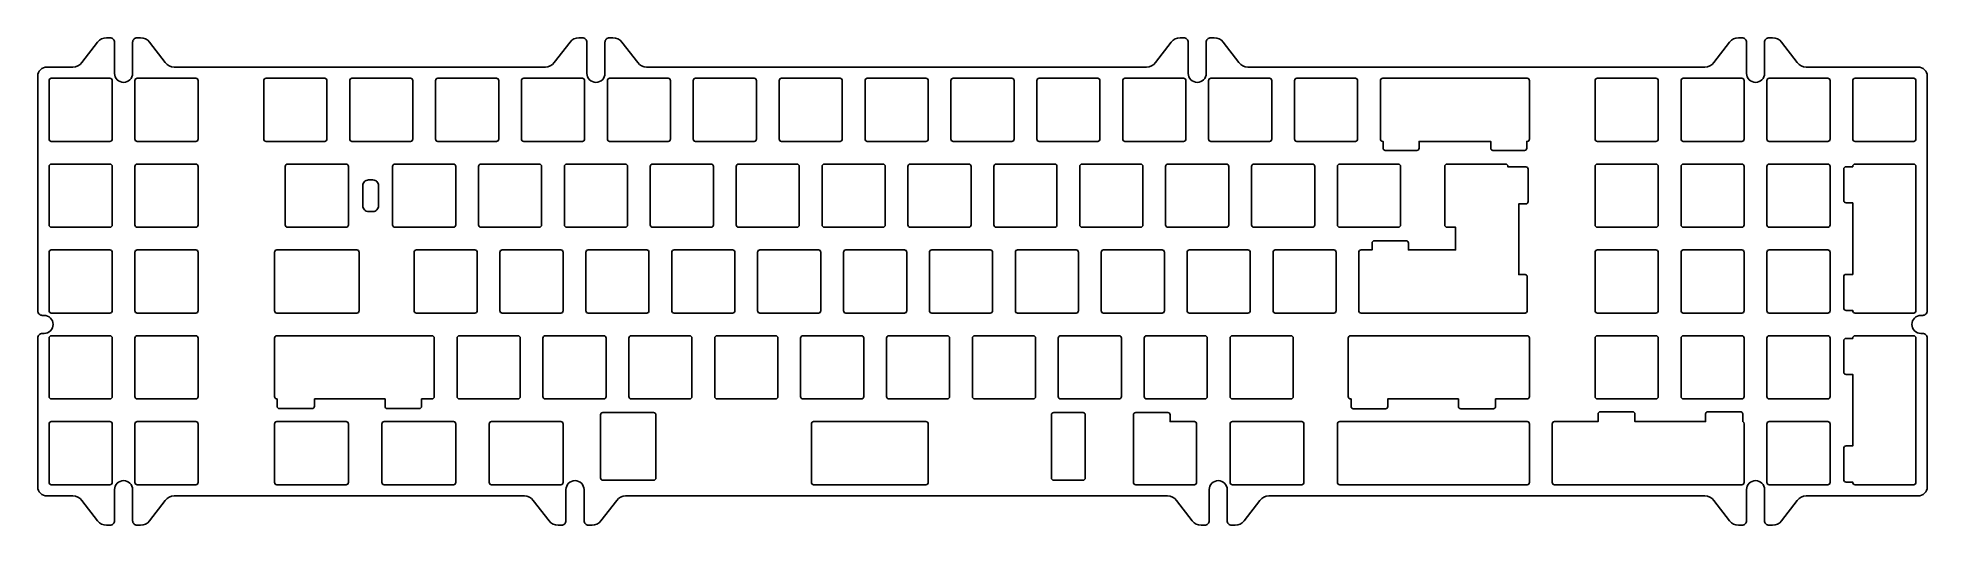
# Model space of a CAD drawing. Header units: millimetres. Extents: x 22 to 441, y 17 to 125.
import ezdxf

# ---------------------------------------------------------------- set-up
doc = ezdxf.new("R2010")
doc.units = ezdxf.units.MM

msp = doc.modelspace()

# ---------------------------------------------------------------- linework, layer by layer
at = {"color": 7, "linetype": 'Continuous', "lineweight": 25}
for points in [[(441.35, 73.09), (441.35, 116.98, 0.414214), (439.35, 118.98), (414.51, 118.98, -0.232852), (412.53, 119.96), (409.03, 124.5, 0.232852), (407.05, 125.48), (406.28, 125.48, 0.414214), (405.28, 124.48), (405.28, 117.58, -1), (401.28, 117.58), (401.28, 124.48, 0.414214), (400.28, 125.48), (399.51, 125.48, 0.232852), (397.53, 124.5), (394.03, 119.96, -0.232852), (392.05, 118.98), (290.68, 118.98, -0.232852), (288.7, 119.96), (285.2, 124.5, 0.232852), (283.22, 125.48), (282.45, 125.48, 0.414214), (281.45, 124.48), (281.45, 117.58, -1), (277.45, 117.58), (277.45, 124.48, 0.414214), (276.45, 125.48), (275.68, 125.48, 0.232852), (273.7, 124.5), (270.2, 119.96, -0.232852), (268.22, 118.98), (157.33, 118.98, -0.232852), (155.35, 119.96), (151.85, 124.5, 0.232852), (149.87, 125.48), (149.1, 125.48, 0.414214), (148.1, 124.48), (148.1, 117.58, -1), (144.1, 117.58), (144.1, 124.48, 0.414214), (143.1, 125.48), (142.33, 125.48, 0.232852), (140.35, 124.5), (136.85, 119.96, -0.232852), (134.87, 118.98), (52.56, 118.98, -0.232852), (50.58, 119.96), (47.08, 124.5, 0.232852), (45.1, 125.48), (44.33, 125.48, 0.414214), (43.33, 124.48), (43.33, 117.58, -1), (39.33, 117.58), (39.33, 124.48, 0.414214), (38.33, 125.48), (37.56, 125.48, 0.232852), (35.58, 124.5), (32.08, 119.96, -0.232852), (30.1, 118.98), (24.3, 118.98, 0.414214), (22.3, 116.98), (22.3, 73.09)], [(315.79, 64.38), (352.16, 64.38, 0.414214), (352.66, 64.88), (352.66, 72.42, 0.414214), (352.16, 72.92), (350.75, 72.92), (350.75, 88.61), (352.35, 88.61, 0.414214), (352.85, 89.11), (352.85, 96.33, 0.414214), (352.35, 96.83), (348.36, 96.83), (348.36, 96.93, 0.414214), (347.86, 97.43), (334.86, 97.43, 0.414214), (334.36, 96.93), (334.36, 83.93, 0.414214), (334.86, 83.43), (336.75, 83.43), (336.75, 78.38), (326.29, 78.38), (326.29, 79.91, 0.414214), (325.79, 80.41), (318.72, 80.41, 0.414214), (318.22, 79.91), (318.22, 78.38), (315.79, 78.38, 0.414214), (315.29, 77.88), (315.29, 64.88, 0.414214), (315.79, 64.38)], [(22.3, 73.09), (22.3, 64.86, 0.414214), (23.3, 63.86), (23.7, 63.86, -1), (23.7, 59.86), (23.3, 59.86, 0.414214), (22.3, 58.86), (22.3, 50.62)], [(441.35, 50.62), (441.35, 58.86, 0.414214), (440.35, 59.86), (439.95, 59.86, -1), (439.95, 63.86), (440.35, 63.86, 0.414214), (441.35, 64.86), (441.35, 73.09)], [(22.3, 50.62), (22.3, 25.78, 0.414214), (24.3, 23.78), (30.1, 23.78, -0.232852), (32.08, 22.8), (35.58, 18.26, 0.232852), (37.56, 17.28), (38.33, 17.28, 0.414214), (39.33, 18.28), (39.33, 25.18, -1), (43.33, 25.18), (43.33, 18.28, 0.414214), (44.33, 17.28), (45.1, 17.28, 0.232852), (47.08, 18.26), (50.58, 22.8, -0.232852), (52.56, 23.78), (130.22, 23.78, -0.232852), (132.2, 22.8), (135.7, 18.26, 0.232852), (137.68, 17.28), (138.45, 17.28, 0.414214), (139.45, 18.28), (139.45, 25.18, -1), (143.45, 25.18), (143.45, 18.28, 0.414214), (144.45, 17.28), (145.22, 17.28, 0.232852), (147.2, 18.26), (150.7, 22.8, -0.232852), (152.68, 23.78), (272.87, 23.78, -0.232852), (274.85, 22.8), (278.35, 18.26, 0.232852), (280.33, 17.28), (281.1, 17.28, 0.414214), (282.1, 18.28), (282.1, 25.18, -1), (286.1, 25.18), (286.1, 18.28, 0.414214), (287.1, 17.28), (287.87, 17.28, 0.232852), (289.85, 18.26), (293.35, 22.8, -0.232852), (295.33, 23.78), (392.05, 23.78, -0.232852), (394.03, 22.8), (397.53, 18.26, 0.232852), (399.51, 17.28), (400.28, 17.28, 0.414214), (401.28, 18.28), (401.28, 25.18, -1), (405.28, 25.18), (405.28, 18.28, 0.414214), (406.28, 17.28), (407.05, 17.28, 0.232852), (409.03, 18.26), (412.53, 22.8, -0.232852), (414.51, 23.78), (439.35, 23.78, 0.414214), (441.35, 25.78), (441.35, 50.62)]]:
    msp.add_lwpolyline(points, format="xyb", dxfattribs=at)
for points in [[(25.3, 116.48, 0.414214), (24.8, 115.98), (24.8, 102.98, 0.414214), (25.3, 102.48), (38.3, 102.48, 0.414214), (38.8, 102.98), (38.8, 115.98, 0.414214), (38.3, 116.48)], [(43.85, 102.98, 0.414214), (44.35, 102.48), (57.35, 102.48, 0.414214), (57.85, 102.98), (57.85, 115.98, 0.414214), (57.35, 116.48), (44.35, 116.48, 0.414214), (43.85, 115.98)], [(72.43, 102.98, 0.414214), (72.93, 102.48), (85.93, 102.48, 0.414214), (86.43, 102.98), (86.43, 115.98, 0.414214), (85.93, 116.48), (72.93, 116.48, 0.414214), (72.43, 115.98)], [(91.48, 102.98, 0.414214), (91.98, 102.48), (104.98, 102.48, 0.414214), (105.48, 102.98), (105.48, 115.98, 0.414214), (104.98, 116.48), (91.98, 116.48, 0.414214), (91.48, 115.98)], [(110.53, 102.98, 0.414214), (111.03, 102.48), (124.03, 102.48, 0.414214), (124.53, 102.98), (124.53, 115.98, 0.414214), (124.03, 116.48), (111.03, 116.48, 0.414214), (110.53, 115.98)], [(130.08, 116.48, 0.414214), (129.58, 115.98), (129.58, 102.98, 0.414214), (130.08, 102.48), (143.08, 102.48, 0.414214), (143.58, 102.98), (143.58, 115.98, 0.414214), (143.08, 116.48)], [(148.63, 102.98, 0.414214), (149.13, 102.48), (162.13, 102.48, 0.414214), (162.63, 102.98), (162.63, 115.98, 0.414214), (162.13, 116.48), (149.13, 116.48, 0.414214), (148.63, 115.98)], [(167.68, 102.98, 0.414214), (168.18, 102.48), (181.18, 102.48, 0.414214), (181.68, 102.98), (181.68, 115.98, 0.414214), (181.18, 116.48), (168.18, 116.48, 0.414214), (167.68, 115.98)], [(186.73, 102.98, 0.414214), (187.23, 102.48), (200.23, 102.48, 0.414214), (200.73, 102.98), (200.73, 115.98, 0.414214), (200.23, 116.48), (187.23, 116.48, 0.414214), (186.73, 115.98)], [(205.78, 102.98, 0.414214), (206.28, 102.48), (219.28, 102.48, 0.414214), (219.78, 102.98), (219.78, 115.98, 0.414214), (219.28, 116.48), (206.28, 116.48, 0.414214), (205.78, 115.98)], [(224.83, 102.98, 0.414214), (225.33, 102.48), (238.33, 102.48, 0.414214), (238.83, 102.98), (238.83, 115.98, 0.414214), (238.33, 116.48), (225.33, 116.48, 0.414214), (224.83, 115.98)], [(243.88, 102.98, 0.414214), (244.38, 102.48), (257.38, 102.48, 0.414214), (257.88, 102.98), (257.88, 115.98, 0.414214), (257.38, 116.48), (244.38, 116.48, 0.414214), (243.88, 115.98)], [(263.43, 116.48, 0.414214), (262.93, 115.98), (262.93, 102.98, 0.414214), (263.43, 102.48), (276.43, 102.48, 0.414214), (276.93, 102.98), (276.93, 115.98, 0.414214), (276.43, 116.48)], [(281.98, 102.98, 0.414214), (282.48, 102.48), (295.48, 102.48, 0.414214), (295.98, 102.98), (295.98, 115.98, 0.414214), (295.48, 116.48), (282.48, 116.48, 0.414214), (281.98, 115.98)], [(301.03, 102.98, 0.414214), (301.53, 102.48), (314.53, 102.48, 0.414214), (315.03, 102.98), (315.03, 115.98, 0.414214), (314.53, 116.48), (301.53, 116.48, 0.414214), (301.03, 115.98)], [(367.7, 102.98, 0.414214), (368.2, 102.48), (381.2, 102.48, 0.414214), (381.7, 102.98), (381.7, 115.98, 0.414214), (381.2, 116.48), (368.2, 116.48, 0.414214), (367.7, 115.98)], [(387.25, 116.48, 0.414214), (386.75, 115.98), (386.75, 102.98, 0.414214), (387.25, 102.48), (400.25, 102.48, 0.414214), (400.75, 102.98), (400.75, 115.98, 0.414214), (400.25, 116.48)], [(405.8, 102.98, 0.414214), (406.3, 102.48), (419.3, 102.48, 0.414214), (419.8, 102.98), (419.8, 115.98, 0.414214), (419.3, 116.48), (406.3, 116.48, 0.414214), (405.8, 115.98)], [(424.85, 102.98, 0.414214), (425.35, 102.48), (438.35, 102.48, 0.414214), (438.85, 102.98), (438.85, 115.98, 0.414214), (438.35, 116.48), (425.35, 116.48, 0.414214), (424.85, 115.98)], [(24.8, 83.93, 0.414214), (25.3, 83.43), (38.3, 83.43, 0.414214), (38.8, 83.93), (38.8, 96.93, 0.414214), (38.3, 97.43), (25.3, 97.43, 0.414214), (24.8, 96.93)], [(43.85, 83.93, 0.414214), (44.35, 83.43), (57.35, 83.43, 0.414214), (57.85, 83.93), (57.85, 96.93, 0.414214), (57.35, 97.43), (44.35, 97.43, 0.414214), (43.85, 96.93)], [(77.19, 83.93, 0.414214), (77.69, 83.43), (90.69, 83.43, 0.414214), (91.19, 83.93), (91.19, 96.93, 0.414214), (90.69, 97.43), (77.69, 97.43, 0.414214), (77.19, 96.93)], [(101, 83.93, 0.414214), (101.5, 83.43), (114.5, 83.43, 0.414214), (115, 83.93), (115, 96.93, 0.414214), (114.5, 97.43), (101.5, 97.43, 0.414214), (101, 96.93)], [(120.05, 83.93, 0.414214), (120.55, 83.43), (133.55, 83.43, 0.414214), (134.05, 83.93), (134.05, 96.93, 0.414214), (133.55, 97.43), (120.55, 97.43, 0.414214), (120.05, 96.93)], [(139.1, 83.93, 0.414214), (139.6, 83.43), (152.6, 83.43, 0.414214), (153.1, 83.93), (153.1, 96.93, 0.414214), (152.6, 97.43), (139.6, 97.43, 0.414214), (139.1, 96.93)], [(158.15, 83.93, 0.414214), (158.65, 83.43), (171.65, 83.43, 0.414214), (172.15, 83.93), (172.15, 96.93, 0.414214), (171.65, 97.43), (158.65, 97.43, 0.414214), (158.15, 96.93)], [(177.2, 83.93, 0.414214), (177.7, 83.43), (190.7, 83.43, 0.414214), (191.2, 83.93), (191.2, 96.93, 0.414214), (190.7, 97.43), (177.7, 97.43, 0.414214), (177.2, 96.93)], [(196.25, 83.93, 0.414214), (196.75, 83.43), (209.75, 83.43, 0.414214), (210.25, 83.93), (210.25, 96.93, 0.414214), (209.75, 97.43), (196.75, 97.43, 0.414214), (196.25, 96.93)], [(215.3, 83.93, 0.414214), (215.8, 83.43), (228.8, 83.43, 0.414214), (229.3, 83.93), (229.3, 96.93, 0.414214), (228.8, 97.43), (215.8, 97.43, 0.414214), (215.3, 96.93)], [(234.35, 83.93, 0.414214), (234.85, 83.43), (247.85, 83.43, 0.414214), (248.35, 83.93), (248.35, 96.93, 0.414214), (247.85, 97.43), (234.85, 97.43, 0.414214), (234.35, 96.93)], [(253.4, 83.93, 0.414214), (253.9, 83.43), (266.9, 83.43, 0.414214), (267.4, 83.93), (267.4, 96.93, 0.414214), (266.9, 97.43), (253.9, 97.43, 0.414214), (253.4, 96.93)], [(272.45, 83.93, 0.414214), (272.95, 83.43), (285.95, 83.43, 0.414214), (286.45, 83.93), (286.45, 96.93, 0.414214), (285.95, 97.43), (272.95, 97.43, 0.414214), (272.45, 96.93)], [(291.5, 83.93, 0.414214), (292, 83.43), (305, 83.43, 0.414214), (305.5, 83.93), (305.5, 96.93, 0.414214), (305, 97.43), (292, 97.43, 0.414214), (291.5, 96.93)], [(310.55, 83.93, 0.414214), (311.05, 83.43), (324.05, 83.43, 0.414214), (324.55, 83.93), (324.55, 96.93, 0.414214), (324.05, 97.43), (311.05, 97.43, 0.414214), (310.55, 96.93)], [(367.7, 83.93, 0.414214), (368.2, 83.43), (381.2, 83.43, 0.414214), (381.7, 83.93), (381.7, 96.93, 0.414214), (381.2, 97.43), (368.2, 97.43, 0.414214), (367.7, 96.93)], [(386.75, 83.93, 0.414214), (387.25, 83.43), (400.25, 83.43, 0.414214), (400.75, 83.93), (400.75, 96.93, 0.414214), (400.25, 97.43), (387.25, 97.43, 0.414214), (386.75, 96.93)], [(405.8, 83.93, 0.414214), (406.3, 83.43), (419.3, 83.43, 0.414214), (419.8, 83.93), (419.8, 96.93, 0.414214), (419.3, 97.43), (406.3, 97.43, 0.414214), (405.8, 96.93)], [(38.3, 64.38, 0.414214), (38.8, 64.88), (38.8, 77.88, 0.414214), (38.3, 78.38), (25.3, 78.38, 0.414214), (24.8, 77.88), (24.8, 64.88, 0.414214), (25.3, 64.38)], [(43.85, 64.88, 0.414214), (44.35, 64.38), (57.35, 64.38, 0.414214), (57.85, 64.88), (57.85, 77.88, 0.414214), (57.35, 78.38), (44.35, 78.38, 0.414214), (43.85, 77.88)], [(75.31, 78.38, 0.414214), (74.81, 77.88), (74.81, 64.88, 0.414214), (75.31, 64.38), (93.07, 64.38, 0.414214), (93.57, 64.88), (93.57, 77.88, 0.414214), (93.07, 78.38)], [(105.76, 64.88, 0.414214), (106.26, 64.38), (119.26, 64.38, 0.414214), (119.76, 64.88), (119.76, 77.88, 0.414214), (119.26, 78.38), (106.26, 78.38, 0.414214), (105.76, 77.88)], [(124.81, 64.88, 0.414214), (125.31, 64.38), (138.31, 64.38, 0.414214), (138.81, 64.88), (138.81, 77.88, 0.414214), (138.31, 78.38), (125.31, 78.38, 0.414214), (124.81, 77.88)], [(143.86, 64.88, 0.414214), (144.36, 64.38), (157.36, 64.38, 0.414214), (157.86, 64.88), (157.86, 77.88, 0.414214), (157.36, 78.38), (144.36, 78.38, 0.414214), (143.86, 77.88)], [(162.91, 64.88, 0.414214), (163.41, 64.38), (176.41, 64.38, 0.414214), (176.91, 64.88), (176.91, 77.88, 0.414214), (176.41, 78.38), (163.41, 78.38, 0.414214), (162.91, 77.88)], [(181.96, 64.88, 0.414214), (182.46, 64.38), (195.46, 64.38, 0.414214), (195.96, 64.88), (195.96, 77.88, 0.414214), (195.46, 78.38), (182.46, 78.38, 0.414214), (181.96, 77.88)], [(201.01, 64.88, 0.414214), (201.51, 64.38), (214.51, 64.38, 0.414214), (215.01, 64.88), (215.01, 77.88, 0.414214), (214.51, 78.38), (201.51, 78.38, 0.414214), (201.01, 77.88)], [(220.06, 64.88, 0.414214), (220.56, 64.38), (233.56, 64.38, 0.414214), (234.06, 64.88), (234.06, 77.88, 0.414214), (233.56, 78.38), (220.56, 78.38, 0.414214), (220.06, 77.88)], [(239.11, 64.88, 0.414214), (239.61, 64.38), (252.61, 64.38, 0.414214), (253.11, 64.88), (253.11, 77.88, 0.414214), (252.61, 78.38), (239.61, 78.38, 0.414214), (239.11, 77.88)], [(258.16, 64.88, 0.414214), (258.66, 64.38), (271.66, 64.38, 0.414214), (272.16, 64.88), (272.16, 77.88, 0.414214), (271.66, 78.38), (258.66, 78.38, 0.414214), (258.16, 77.88)], [(277.21, 64.88, 0.414214), (277.71, 64.38), (290.71, 64.38, 0.414214), (291.21, 64.88), (291.21, 77.88, 0.414214), (290.71, 78.38), (277.71, 78.38, 0.414214), (277.21, 77.88)], [(296.26, 64.88, 0.414214), (296.76, 64.38), (309.76, 64.38, 0.414214), (310.26, 64.88), (310.26, 77.88, 0.414214), (309.76, 78.38), (296.76, 78.38, 0.414214), (296.26, 77.88)], [(367.7, 64.88, 0.414214), (368.2, 64.38), (381.2, 64.38, 0.414214), (381.7, 64.88), (381.7, 77.88, 0.414214), (381.2, 78.38), (368.2, 78.38, 0.414214), (367.7, 77.88)], [(386.75, 64.88, 0.414214), (387.25, 64.38), (400.25, 64.38, 0.414214), (400.75, 64.88), (400.75, 77.88, 0.414214), (400.25, 78.38), (387.25, 78.38, 0.414214), (386.75, 77.88)], [(405.8, 64.88, 0.414214), (406.3, 64.38), (419.3, 64.38, 0.414214), (419.8, 64.88), (419.8, 77.88, 0.414214), (419.3, 78.38), (406.3, 78.38, 0.414214), (405.8, 77.88)], [(24.8, 45.83, 0.414214), (25.3, 45.33), (38.3, 45.33, 0.414214), (38.8, 45.83), (38.8, 58.83, 0.414214), (38.3, 59.33), (25.3, 59.33, 0.414214), (24.8, 58.83)], [(43.85, 45.83, 0.414214), (44.35, 45.33), (57.35, 45.33, 0.414214), (57.85, 45.83), (57.85, 58.83, 0.414214), (57.35, 59.33), (44.35, 59.33, 0.414214), (43.85, 58.83)], [(83.64, 45.33), (99.31, 45.33), (99.31, 43.68, 0.414214), (99.81, 43.18), (106.93, 43.18, 0.414214), (107.43, 43.68), (107.43, 45.33), (109.74, 45.33, 0.414214), (110.24, 45.83), (110.24, 58.83, 0.414214), (109.74, 59.33), (75.31, 59.33, 0.414214), (74.81, 58.83), (74.81, 45.83, 0.414214), (75.31, 45.33), (75.38, 45.33), (75.38, 43.68, 0.414214), (75.88, 43.18), (83.14, 43.18, 0.414214), (83.64, 43.68)], [(115.29, 45.83, 0.414214), (115.79, 45.33), (128.79, 45.33, 0.414214), (129.29, 45.83), (129.29, 58.83, 0.414214), (128.79, 59.33), (115.79, 59.33, 0.414214), (115.29, 58.83)], [(134.34, 45.83, 0.414214), (134.84, 45.33), (147.84, 45.33, 0.414214), (148.34, 45.83), (148.34, 58.83, 0.414214), (147.84, 59.33), (134.84, 59.33, 0.414214), (134.34, 58.83)], [(153.39, 45.83, 0.414214), (153.89, 45.33), (166.89, 45.33, 0.414214), (167.39, 45.83), (167.39, 58.83, 0.414214), (166.89, 59.33), (153.89, 59.33, 0.414214), (153.39, 58.83)], [(172.44, 45.83, 0.414214), (172.94, 45.33), (185.94, 45.33, 0.414214), (186.44, 45.83), (186.44, 58.83, 0.414214), (185.94, 59.33), (172.94, 59.33, 0.414214), (172.44, 58.83)], [(191.49, 45.83, 0.414214), (191.99, 45.33), (204.99, 45.33, 0.414214), (205.49, 45.83), (205.49, 58.83, 0.414214), (204.99, 59.33), (191.99, 59.33, 0.414214), (191.49, 58.83)], [(210.54, 45.83, 0.414214), (211.04, 45.33), (224.04, 45.33, 0.414214), (224.54, 45.83), (224.54, 58.83, 0.414214), (224.04, 59.33), (211.04, 59.33, 0.414214), (210.54, 58.83)], [(229.59, 45.83, 0.414214), (230.09, 45.33), (243.09, 45.33, 0.414214), (243.59, 45.83), (243.59, 58.83, 0.414214), (243.09, 59.33), (230.09, 59.33, 0.414214), (229.59, 58.83)], [(248.64, 45.83, 0.414214), (249.14, 45.33), (262.14, 45.33, 0.414214), (262.64, 45.83), (262.64, 58.83, 0.414214), (262.14, 59.33), (249.14, 59.33, 0.414214), (248.64, 58.83)], [(267.69, 45.83, 0.414214), (268.19, 45.33), (281.19, 45.33, 0.414214), (281.69, 45.83), (281.69, 58.83, 0.414214), (281.19, 59.33), (268.19, 59.33, 0.414214), (267.69, 58.83)], [(286.74, 45.83, 0.414214), (287.24, 45.33), (300.24, 45.33, 0.414214), (300.74, 45.83), (300.74, 58.83, 0.414214), (300.24, 59.33), (287.24, 59.33, 0.414214), (286.74, 58.83)], [(313.43, 59.33, 0.41421), (312.93, 58.83), (312.93, 45.83, 0.414368), (313.43, 45.33), (313.57, 45.33), (313.57, 43.64, 0.414214), (314.07, 43.14), (321.21, 43.14, 0.414214), (321.71, 43.64), (321.71, 45.33), (337.38, 45.33), (337.38, 43.64, 0.414214), (337.88, 43.14), (345.13, 43.14, 0.414214), (345.63, 43.64), (345.63, 45.33), (352.63, 45.33, 0.414214), (353.13, 45.83), (353.13, 58.83, 0.414216), (352.63, 59.33)], [(367.7, 45.83, 0.414214), (368.2, 45.33), (381.2, 45.33, 0.414214), (381.7, 45.83), (381.7, 58.83, 0.414214), (381.2, 59.33), (368.2, 59.33, 0.414214), (367.7, 58.83)], [(386.75, 45.83, 0.414214), (387.25, 45.33), (400.25, 45.33, 0.414214), (400.75, 45.83), (400.75, 58.83, 0.414214), (400.25, 59.33), (387.25, 59.33, 0.414214), (386.75, 58.83)], [(405.8, 45.83, 0.414214), (406.3, 45.33), (419.3, 45.33, 0.414214), (419.8, 45.83), (419.8, 58.83, 0.414214), (419.3, 59.33), (406.3, 59.33, 0.414214), (405.8, 58.83)], [(159.38, 41.78, 0.414214), (158.88, 42.28), (147.62, 42.28, 0.414214), (147.12, 41.78), (147.12, 27.78, 0.414214), (147.62, 27.28), (158.88, 27.28, 0.414214), (159.38, 27.78)], [(254.12, 27.28, 0.414214), (254.62, 27.78), (254.62, 41.78, 0.414214), (254.12, 42.28), (247.62, 42.28, 0.414214), (247.12, 41.78), (247.12, 27.78, 0.414214), (247.62, 27.28)], [(265.31, 26.78, 0.414214), (265.81, 26.28), (278.81, 26.28, 0.414214), (279.31, 26.78), (279.31, 39.78, 0.414214), (278.81, 40.28), (273.43, 40.28), (273.43, 41.78, 0.414214), (272.93, 42.28), (265.81, 42.28, 0.414214), (265.31, 41.78)], [(400.75, 39.81, 0.313796), (400.43, 40.28), (400.43, 41.98, 0.414214), (399.93, 42.48), (392.68, 42.48, 0.414214), (392.18, 41.98), (392.18, 40.28), (376.51, 40.28), (376.51, 41.98, 0.414214), (376.01, 42.48), (368.87, 42.48, 0.414214), (368.37, 41.98), (368.37, 40.28), (358.68, 40.28, 0.414214), (358.18, 39.78), (358.18, 26.78, 0.414218), (358.68, 26.28), (373.1, 26.28), (400.25, 26.28, 0.414217), (400.75, 26.78)], [(38.8, 39.78, 0.414214), (38.3, 40.28), (25.3, 40.28, 0.414214), (24.8, 39.78), (24.8, 26.78, 0.414214), (25.3, 26.28), (38.3, 26.28, 0.414214), (38.8, 26.78)], [(57.35, 26.28, 0.414214), (57.85, 26.78), (57.85, 39.78, 0.414214), (57.35, 40.28), (44.35, 40.28, 0.414214), (43.85, 39.78), (43.85, 26.78, 0.414214), (44.35, 26.28)], [(75.31, 40.28, 0.414214), (74.81, 39.78), (74.81, 26.78, 0.414214), (75.31, 26.28), (90.69, 26.28, 0.414214), (91.19, 26.78), (91.19, 39.78, 0.414214), (90.69, 40.28)], [(99.12, 40.28, 0.414214), (98.62, 39.78), (98.62, 26.78, 0.414214), (99.12, 26.28), (114.5, 26.28, 0.414214), (115, 26.78), (115, 39.78, 0.414214), (114.5, 40.28)], [(138.81, 39.78, 0.414214), (138.31, 40.28), (122.93, 40.28, 0.414214), (122.43, 39.78), (122.43, 26.78, 0.414214), (122.93, 26.28), (138.31, 26.28, 0.414214), (138.81, 26.78)], [(194.37, 40.28, 0.414214), (193.87, 39.78), (193.87, 26.78, 0.414214), (194.37, 26.28), (219.28, 26.28, 0.414214), (219.78, 26.78), (219.78, 39.78, 0.414214), (219.28, 40.28)], [(302.62, 26.28, 0.414214), (303.12, 26.78), (303.12, 39.78, 0.414214), (302.62, 40.28), (287.24, 40.28, 0.414214), (286.74, 39.78), (286.74, 26.78, 0.414214), (287.24, 26.28)], [(352.63, 26.28, 0.414214), (353.13, 26.78), (353.13, 39.78, 0.414214), (352.63, 40.28), (311.05, 40.28, 0.414214), (310.55, 39.78), (310.55, 26.78, 0.414214), (311.05, 26.28)], [(419.3, 26.28, 0.414214), (419.8, 26.78), (419.8, 39.78, 0.414214), (419.3, 40.28), (406.3, 40.28, 0.414214), (405.8, 39.78), (405.8, 26.78, 0.414214), (406.3, 26.28)]]:
    msp.add_lwpolyline(points, format="xyb", close=True, dxfattribs=at)
for points in [[(352.63, 102.48, 0.414214), (353.13, 102.98), (353.13, 115.98, 0.414214), (352.63, 116.48), (320.58, 116.48, 0.414214), (320.08, 115.98), (320.08, 102.98, 0.414214), (320.58, 102.48), (320.66, 102.48), (320.66, 100.98, 0.414214), (321.16, 100.48), (328.16, 100.48, 0.414214), (328.66, 100.98), (328.66, 102.48), (344.54, 102.48), (344.54, 100.98, 0.414214), (345.04, 100.48), (352.04, 100.48, 0.414214), (352.54, 100.98), (352.54, 102.48)], [(424.85, 64.88, 0.414214), (425.35, 64.38), (438.35, 64.38, 0.414214), (438.85, 64.88), (438.85, 96.93, 0.414214), (438.35, 97.43), (425.35, 97.43, 0.414214), (424.85, 96.93), (424.85, 96.84), (423.35, 96.84, 0.414214), (422.85, 96.34), (422.85, 89.34, 0.414214), (423.35, 88.84), (424.85, 88.84), (424.85, 72.97), (423.35, 72.97, 0.414214), (422.85, 72.47), (422.85, 65.47, 0.414214), (423.35, 64.97), (424.85, 64.97)], [(95.64, 93.93), (96.64, 93.93, -0.414214), (97.89, 92.68), (97.89, 88.18, -0.414214), (96.64, 86.93), (95.64, 86.93, -0.414214), (94.39, 88.18), (94.39, 92.68, -0.414214)], [(424.85, 26.78, 0.414214), (425.35, 26.28), (438.35, 26.28, 0.414214), (438.85, 26.78), (438.85, 58.83, 0.414214), (438.35, 59.33), (425.35, 59.33, 0.414214), (424.85, 58.83), (424.85, 58.74), (423.35, 58.74, 0.414214), (422.85, 58.24), (422.85, 51.24, 0.414214), (423.35, 50.74), (424.85, 50.74), (424.85, 34.87), (423.35, 34.87, 0.414214), (422.85, 34.37), (422.85, 27.37, 0.414214), (423.35, 26.87), (424.85, 26.87)]]:
    msp.add_lwpolyline(points, format="xyb", close=True)

doc.saveas('drawing.dxf')
